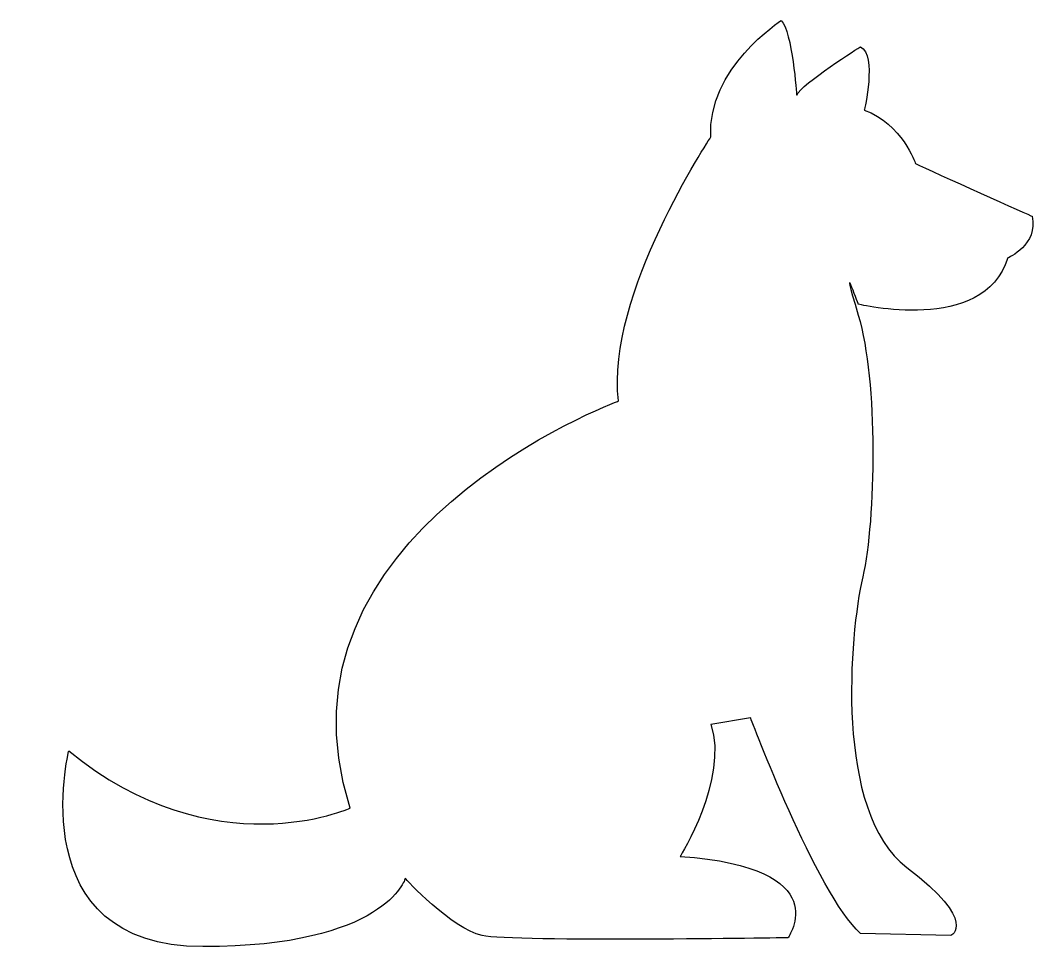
# Model space of a CAD drawing. Header units: centimetres. Extents: x -7 to 6.6, y -6.2 to 6.2.
import ezdxf

# ---------------------------------------------------------------- set-up
doc = ezdxf.new("R2010")
doc.units = ezdxf.units.CM
doc.header["$MEASUREMENT"] = 0
doc.layers.add('Layer 1', color=7, linetype='Continuous')

msp = doc.modelspace()

# ---------------------------------------------------------------- linework, layer by layer
at = {"layer": 'Layer 1'}
msp.add_open_spline([(-6.4014, -3.56993), (-6.4014, -3.56993), (-7.04783, -6.18478), (-4.60909, -6.18478), (-4.60909, -6.18478), (-2.17061, -6.18478), (-1.90621, -5.27393), (-1.90621, -5.27393), (-1.90621, -5.27393), (-1.90621, -5.27393), (-1.28912, -5.94973), (-0.87799, -6.03776), (-0.87799, -6.03776), (-0.46659, -6.12581), (3.2058, -6.0671), (3.2058, -6.0671), (3.2058, -6.0671), (3.2058, -6.0671), (3.8816, -5.12693), (1.7662, -4.97993), (1.7662, -4.97993), (1.7662, -4.97993), (2.41263, -3.95171), (2.17757, -3.21696), (2.17757, -3.21696), (2.17757, -3.21696), (2.70637, -3.12893), (2.70637, -3.12893), (2.70637, -3.12893), (2.70637, -3.12893), (3.58783, -5.47938), (4.17534, -6.00815), (4.17534, -6.00815), (4.17534, -6.00815), (5.37991, -6.03749), (5.37991, -6.03749), (5.37991, -6.03749), (5.37991, -6.03749), (5.76194, -5.86115), (4.79216, -5.12664), (4.79216, -5.12664), (3.82262, -4.39216), (4.02833, -2.01239), (4.20441, -1.24856), (4.20441, -1.24856), (4.38075, -0.48473), (4.4101, 1.36629), (4.14573, 2.24778), (4.14573, 2.24778), (3.88133, 3.12924), (4.14573, 2.39478), (4.14573, 2.39478), (4.14573, 2.39478), (4.14573, 2.39478), (5.82038, 1.98341), (6.14347, 3.01187), (6.14347, 3.01187), (6.14347, 3.01187), (6.55487, 3.18821), (6.46658, 3.57001), (6.46658, 3.57001), (6.46658, 3.57001), (5.14435, 4.15749), (4.90932, 4.27512), (4.90932, 4.27512), (4.90932, 4.27512), (4.73298, 4.80037), (4.22619, 4.98759), (4.22619, 4.98759), (4.22619, 4.98759), (4.39875, 5.71853), (4.17486, 5.83238), (4.17486, 5.83238), (4.17486, 5.83238), (3.38167, 5.33295), (3.32272, 5.18595), (3.32272, 5.18595), (3.32272, 5.18595), (3.26401, 6.03809), (3.11703, 6.18481), (3.11703, 6.18481), (3.11703, 6.18481), (2.11817, 5.53838), (2.17686, 4.62755), (2.17686, 4.62755), (2.17686, 4.62755), (0.7666, 2.51215), (0.94295, 1.1019), (0.94295, 1.1019), (0.94295, 1.1019), (-3.81664, -0.66081), (-2.64141, -4.33349), (-2.64141, -4.33349), (-2.64071, -4.33376), (-4.46234, -5.15656), (-6.4014, -3.56993)], degree=3, knots=[0, 0, 0, 0, 0.04, 0.04, 0.04, 0.04, 0.08, 0.08, 0.08, 0.08, 0.12, 0.12, 0.12, 0.12, 0.16, 0.16, 0.16, 0.16, 0.2, 0.2, 0.2, 0.2, 0.24, 0.24, 0.24, 0.24, 0.28, 0.28, 0.28, 0.28, 0.32, 0.32, 0.32, 0.32, 0.36, 0.36, 0.36, 0.36, 0.4, 0.4, 0.4, 0.4, 0.44, 0.44, 0.44, 0.44, 0.48, 0.48, 0.48, 0.48, 0.52, 0.52, 0.52, 0.52, 0.56, 0.56, 0.56, 0.56, 0.6, 0.6, 0.6, 0.6, 0.64, 0.64, 0.64, 0.64, 0.68, 0.68, 0.68, 0.68, 0.72, 0.72, 0.72, 0.72, 0.76, 0.76, 0.76, 0.76, 0.8, 0.8, 0.8, 0.8, 0.84, 0.84, 0.84, 0.84, 0.88, 0.88, 0.88, 0.88, 0.92, 0.92, 0.92, 0.92, 1, 1, 1, 1], dxfattribs=at)

doc.saveas('drawing.dxf')
